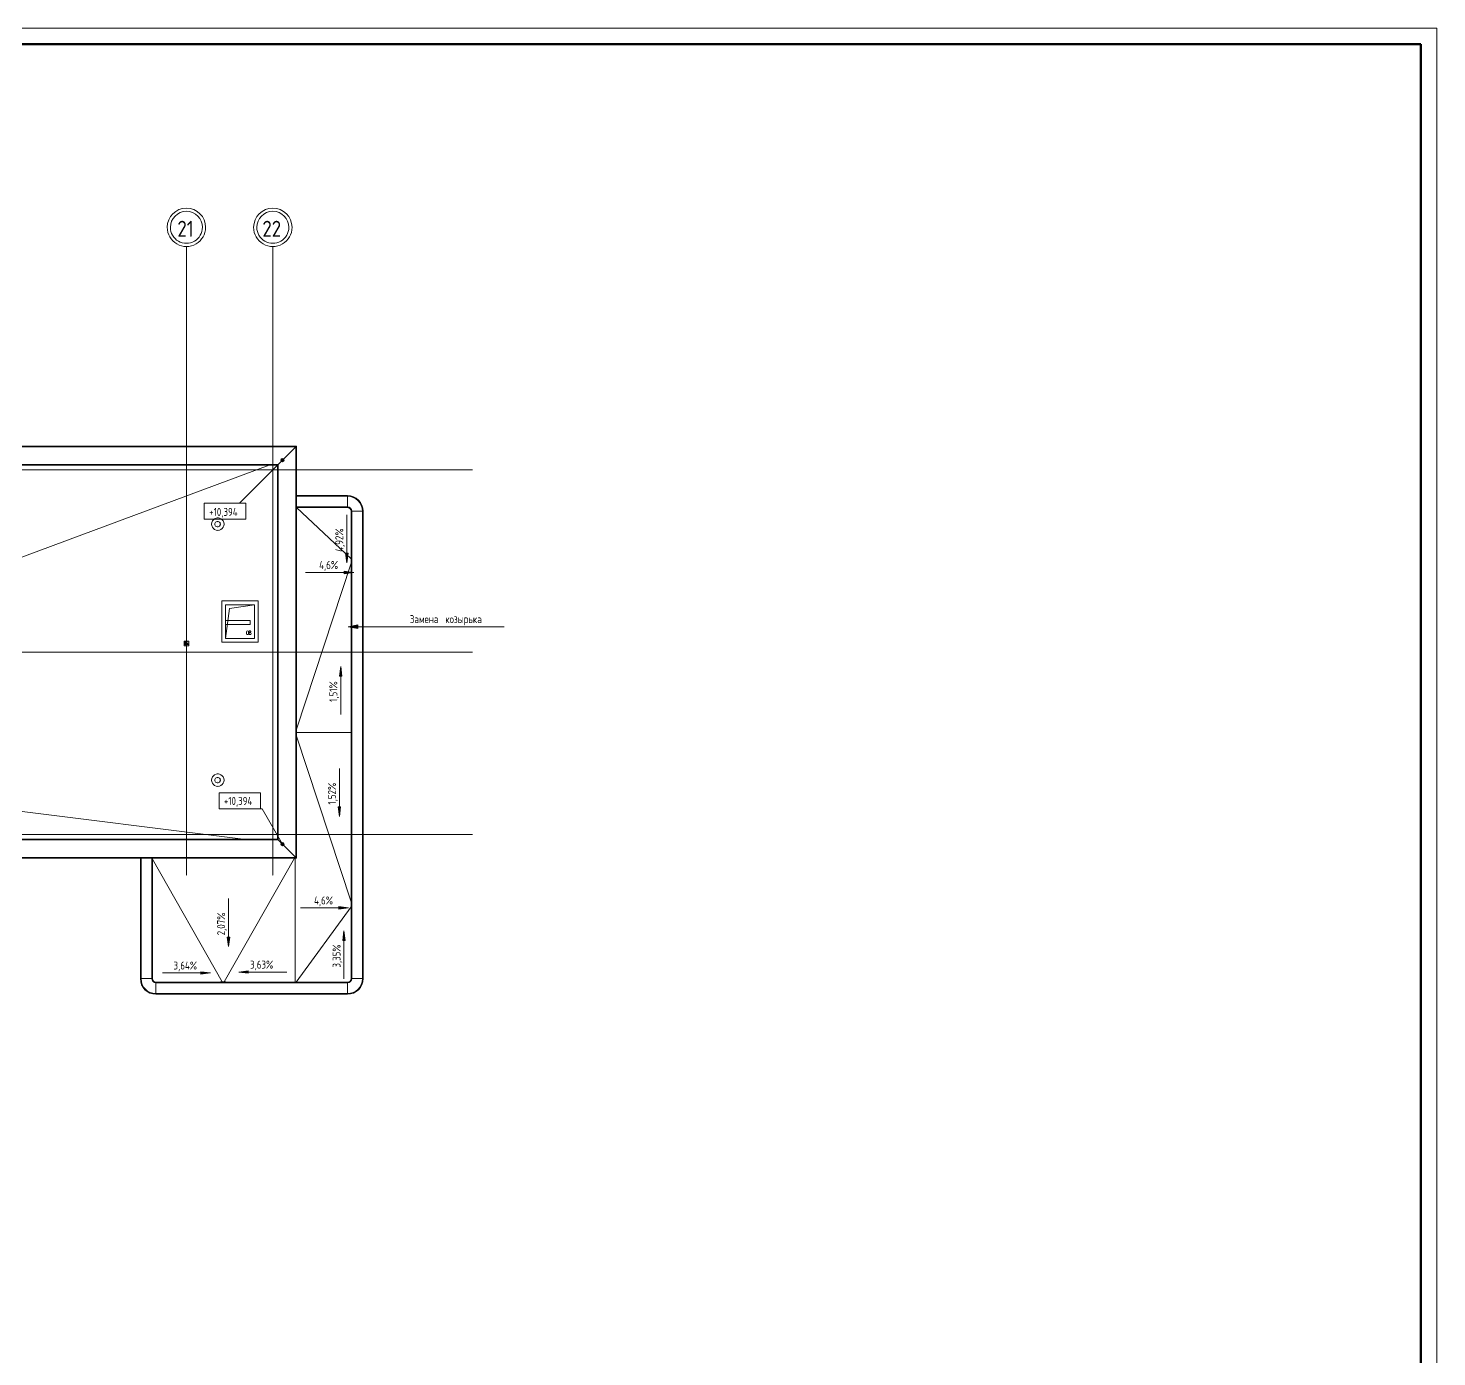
# Model space of a CAD drawing. Header units: millimetres. Extents: x -87434 to 499450, y -468665 to 122144.
# Drawn here: x 455449 to 499450, y 12792 to 54311 of the extents above; entities that cross this region are included whole.
import ezdxf

# ---------------------------------------------------------------- set-up
doc = ezdxf.new("R2010")
doc.units = ezdxf.units.MM
doc.linetypes.add('ADSK_Линия сетки', pattern=[25, 20, -2.5, 0, -2.5])
for name, color, linetype, lineweight in [('Высотные отметки', 252, 'Continuous', 9), ('Крыши', 252, 'Continuous', 9), ('Обобщенные модели', 252, 'Continuous', 18), ('Осветительные приборы', 252, 'Continuous', 18), ('Оси', 252, 'Continuous', 9), ('ОФ_рамка', 8, 'Continuous', 60), ('Поручни', 252, 'Continuous', 9), ('Специальное оборудование', 252, 'Continuous', 18), ('Типовые аннотации', 252, 'Continuous', 18), ('Тонкие линии', 252, 'Continuous', 18), ('Уклоны в точках', 252, 'Continuous', 9)]:
    doc.layers.add(name, color=color, linetype=linetype, lineweight=lineweight)
doc.layers.add('Стены', color=252, linetype='Continuous')
doc.styles.add('GOST Common_2', font='', dxfattribs={"width": 0.9, "height": 250})
doc.styles.add('GOST Common_3', font='', dxfattribs={"height": 3.5})
doc.styles.get('GOST Common_2').set_extended_font_data('GOST type B')
doc.styles.get('GOST Common_3').set_extended_font_data('GOST 2.304 type A')

# ---------------------------------------------------------------- blocks, each defined once
blk = doc.blocks.new('А0')
at = {"layer": 'ОФ_рамка', "color": 0, "linetype": 'Continuous', "lineweight": 5, "ltscale": 100}
for points in [[(341068, -309617), (222168, -309617)], [(341068, -393717), (341068, -309617)]]:
    blk.add_lwpolyline(points, dxfattribs=at)
at = {"layer": 'ОФ_рамка', "color": 0, "linetype": 'Continuous', "ltscale": 100}
for points in [[(340568, -310117), (224168, -310117)], [(340568, -393217), (340568, -310117)]]:
    blk.add_lwpolyline(points, dxfattribs=at)
blk = doc.blocks.new('Воронка - Тип-V5-Маркировочный план кровли')
at = {"layer": 'Обобщенные модели'}
for p, q in [((74, 85), (72, 84)), ((74, -85), (74, 85)), ((85, 85), (74, 85)), ((85, -85), (85, 85)), ((72, -84), (74, -85)), ((74, -85), (85, -85))]:
    blk.add_line(p, q, dxfattribs=at)
blk = doc.blocks.new('TN_Аэратор кровельный ТехноНИКОЛЬ ЭКО_Тип 2 - Аэратор кровельный ТехноНИКОЛЬ ЭКО 110x470мм-V20-Маркировочный план кровли')
at = {"layer": 'Специальное оборудование'}
for p, q in [((15548, 17255), (15548, 17255)), ((15543, 17145), (15541, 17145)), ((15541, 16975), (15543, 16975)), ((15544, 17110), (15543, 17110)), ((15543, 17010), (15544, 17010)), ((15548, 16865), (15548, 16865))]:
    blk.add_line(p, q, dxfattribs=at)
for centre, major_axis, start_param, end_param in [((15548, 17060), (0, 195), 4.712389, 7.853982), ((15548, 17060), (0, 195), 6.162355, 6.404016), ((15548, 17060), (0, 195), 1.570796, 4.712389), ((15541, 17060), (0, 85), 4.712389, 7.853982), ((15541, 17060), (0, 85), 1.570796, 4.712389), ((15548, 17060), (0, 195), 3.020762, 3.262423), ((15543, 17060), (0, 85), 4.712389, 6.457718), ((15543, 17060), (0, 85), 2.96706, 4.712389)]:
    blk.add_ellipse(centre, major_axis=major_axis, ratio=0.999886, start_param=start_param, end_param=end_param, dxfattribs=at)
blk = doc.blocks.new('Ограждение - Ограждение-5288430-Маркировочный план кровли')
at = {"layer": 'Поручни'}
for p, q in [((28002, 27498), (-27074, 27498)), ((27981, 27477), (-27053, 27477)), ((27981, 27477), (27431, 26927)), ((27431, 26927), (27981, 27477)), ((28002, 27498), (27981, 27477)), ((27981, 27477), (28002, 27498)), ((27981, 14643), (27981, 27477)), ((28002, 14622), (28002, 27498)), ((27431, 26927), (-26503, 26927)), ((27410, 26906), (-26482, 26906)), ((27431, 26927), (27410, 26906)), ((27410, 26906), (27431, 26927)), ((27410, 15214), (27410, 26906)), ((27431, 15193), (27431, 26927)), ((3660, 15214), (27410, 15214)), ((3681, 15193), (27431, 15193)), ((27431, 15193), (27410, 15214)), ((27410, 15214), (27431, 15193)), ((27981, 14643), (27431, 15193)), ((27431, 15193), (27981, 14643)), ((4231, 14643), (27981, 14643)), ((4252, 14622), (28002, 14622)), ((28002, 14622), (27981, 14643)), ((27981, 14643), (28002, 14622))]:
    blk.add_line(p, q, dxfattribs=at)
blk = doc.blocks.new('Ограждение - Ограждение-5321826-Маркировочный план кровли')
at = {"layer": 'Поручни'}
for p, q in [((28002, 25950), (29596, 25950)), ((28002, 25929), (29596, 25929)), ((28002, 25595), (29596, 25595)), ((28002, 25574), (29596, 25574)), ((29596, 25929), (29596, 25950)), ((29596, 25595), (29596, 25929)), ((29596, 25574), (29596, 25595)), ((29708, 25462), (29708, 10856)), ((29729, 25462), (29708, 25462)), ((29729, 25462), (29729, 10856)), ((30063, 25462), (29729, 25462)), ((30063, 25462), (30063, 10856)), ((30084, 25462), (30063, 25462)), ((30084, 25462), (30084, 10856)), ((23126, 10856), (23126, 14622)), ((23147, 10856), (23147, 14622)), ((23481, 10856), (23481, 14622)), ((23502, 10856), (23502, 14622)), ((23126, 10856), (23147, 10856)), ((23147, 10856), (23481, 10856)), ((23481, 10856), (23502, 10856)), ((29596, 10744), (23614, 10744)), ((23614, 10744), (23614, 10723)), ((29596, 10723), (23614, 10723)), ((23614, 10723), (23614, 10389)), ((29596, 10723), (29596, 10744)), ((29596, 10389), (29596, 10723)), ((29708, 10856), (29729, 10856)), ((29729, 10856), (30063, 10856)), ((30063, 10856), (30084, 10856)), ((23614, 10389), (23614, 10368)), ((29596, 10389), (23614, 10389)), ((29596, 10368), (23614, 10368)), ((29596, 10368), (29596, 10389))]:
    blk.add_line(p, q, dxfattribs=at)
for centre, radius, start, end in [((29596, 25462), 488, 360, 90), ((29596, 25462), 467, 360, 90), ((29596, 25462), 133, 0, 90), ((29596, 25462), 112, 0, 90), ((23614, 10856), 488, 180, 270), ((23614, 10856), 467, 180, 270), ((23614, 10856), 133, 180, 270), ((23614, 10856), 112, 180, 270), ((29596, 10856), 133, 270, 0), ((29596, 10856), 467, 270, 360), ((29596, 10856), 488, 270, 360), ((29596, 10856), 112, 270, 0)]:
    blk.add_arc(centre, radius, start, end, dxfattribs=at)
blk = doc.blocks.new('ADSK_Светильник линейный_Встраиваемый - 21_2_а БАП_Светодиодный светильник с БАП 35Вт65 4000 ЕМ2 GR _21_2_а БАП позиция_-5514771-Маркировочный план кровли')
at = {"layer": 'Осветительные приборы'}
for p, q in [((600, 63), (-167, 63)), ((600, -63), (600, 63)), ((-167, -63), (600, -63))]:
    blk.add_line(p, q, dxfattribs=at)
blk = doc.blocks.new('Ось сетки - Круг_Ø12 мм 2-461932-Маркировочный план кровли')
at = {"layer": 'Оси', "lineweight": 20}
for radius, start, end in [(6, 360, 180), (5, 360, 180), (6, 180, 360), (5, 180, 360)]:
    blk.add_arc((0, 0), radius, start, end, dxfattribs=at)
blk = doc.blocks.new('ADSK_Аннотация_Текст_сВыноской - Текст с выноской-1519771-Маркировочный план кровли')
at = {"layer": 'Типовые аннотации', "lineweight": 20}
blk.add_line((-17.5, 0), (17.5, 0), dxfattribs=at)
blk = doc.blocks.new('Высотные отметки - Рамка-12095-Маркировочный план кровли')
at = {"layer": 'Типовые аннотации', "lineweight": 20}
for p, q in [((-6.5, 0), (-6.5, 5)), ((-6.5, 5), (6.5, 5)), ((6.5, 5), (6.5, 0)), ((6.5, 0), (-6.5, 0))]:
    blk.add_line(p, q, dxfattribs=at)
blk = doc.blocks.new('Кровля_Живописная')
at = {"layer": 'Высотные отметки'}
h = blk.add_hatch(color=256, dxfattribs=at)
edge = h.paths.add_edge_path()
edge.add_arc((-7438, 48038), 50, 0, 360)
h = blk.add_hatch(color=256, dxfattribs=at)
edge = h.paths.add_edge_path()
edge.add_arc((-7438, 36038), 50, 0, 360)
at = {"layer": 'Типовые аннотации', "lineweight": 20}
blk.add_hatch(color=256, dxfattribs=at).paths.add_polyline_path([(-5382, 42833), (-5082, 42780), (-5082, 42886)])
at = {"layer": 'Уклоны в точках'}
for points in [[(-5430, 44829), (-5390, 45129), (-5469, 45129)], [(-5213, 44527), (-5513, 44567), (-5513, 44488)], [(-5617, 41586), (-5657, 41286), (-5578, 41286)], [(-5661, 36899), (-5621, 37199), (-5700, 37199)], [(-5372, 34045), (-5672, 34085), (-5672, 34006)], [(-9121, 32834), (-9081, 33134), (-9160, 33134)], [(-5516, 33325), (-5556, 33025), (-5477, 33025)], [(-9683, 32012), (-9983, 32052), (-9983, 31973)], [(-8804, 32041), (-8504, 32002), (-8504, 32081)]]:
    blk.add_hatch(color=256, dxfattribs=at).paths.add_polyline_path(points)
at = {"color": 251, "lineweight": 18, "true_color": 0x636466}
for p, q in [((-10513, 42233), (-10513, 42383)), ((-10513, 42383), (-10363, 42383)), ((-10484, 42347), (-10513, 42233)), ((-10363, 42383), (-10484, 42347)), ((-10451, 42329), (-10468, 42329)), ((-10468, 42329), (-10468, 42262)), ((-10449, 42299), (-10468, 42299)), ((-10468, 42262), (-10447, 42262)), ((-10438, 42310), (-10438, 42316)), ((-10432, 42277), (-10432, 42282)), ((-10379, 42329), (-10412, 42289)), ((-10412, 42262), (-10412, 42329)), ((-10379, 42262), (-10399, 42305)), ((-10363, 42383), (-10363, 42233)), ((-10363, 42233), (-10513, 42233))]:
    blk.add_line(p, q, dxfattribs=at)
for centre, radius, start, end in [((-10451, 42316), 13, 0, 90), ((-10449, 42310), 11.1, 270, 0), ((-10449, 42282), 16.7, 0, 90), ((-10447, 42277), 14.8, 270, 0)]:
    blk.add_arc(centre, radius, start, end, dxfattribs=at)
at = {"layer": 'Высотные отметки', "lineweight": 20}
for p, q in [((-7438, 48038), (-8783, 46694)), ((-8783, 46694), (-9229, 46694)), ((-8072, 37136), (-8769, 37136)), ((-7438, 36038), (-8072, 37136))]:
    blk.add_line(p, q, dxfattribs=at)
at = {"layer": 'Высотные отметки'}
for centre in [(-7438, 48038), (-7438, 36038)]:
    blk.add_circle(centre, 50, dxfattribs=at)
at = {"layer": 'Крыши'}
for p, q in [((-24861, 41567), (-7853, 47884)), ((-7853, 47884), (-7853, 47884)), ((-6998, 46552), (-6998, 46552)), ((-5294, 44958), (-6998, 46552)), ((-5294, 44815), (-7000, 39634)), ((-7000, 39525), (-5294, 39525)), ((-7000, 39415), (-7000, 39415)), ((-7000, 39415), (-5294, 34237)), ((-8667, 36192), (-27991, 38617)), ((-8667, 36192), (-8667, 36192)), ((-9317, 31736), (-11500, 35573)), ((-11500, 35573), (-9317, 31736)), ((-7057, 35600), (-9260, 31736)), ((-7036, 31722), (-7036, 35600)), ((-5294, 34075), (-7010, 31722)), ((-7010, 31722), (-5294, 34075))]:
    blk.add_line(p, q, dxfattribs=at)
at = {"layer": 'Оси', "linetype": 'ADSK_Линия сетки'}
for p, q in [((-10438, 54712), (-10438, 35053)), ((-7738, 54712), (-7738, 35053)), ((-1500, 47738), (-75410, 47738)), ((-1500, 42038), (-75410, 42038)), ((-1500, 36338), (-75410, 36338))]:
    blk.add_line(p, q, dxfattribs=at)
at = {"layer": 'Стены', "lineweight": 18}
for p, q in [((-9335, 43638), (-8195, 43638)), ((-9335, 42348), (-9335, 43638)), ((-8195, 43638), (-8195, 42348)), ((-8315, 43518), (-9215, 43518)), ((-9215, 43518), (-9215, 42468)), ((-8315, 42468), (-8315, 43518)), ((-8195, 42348), (-9335, 42348)), ((-9215, 42468), (-8315, 42468))]:
    blk.add_line(p, q, dxfattribs=at)
at = {"layer": 'Типовые аннотации', "lineweight": 20}
for p, q in [((-5082, 42886), (-5382, 42833)), ((-5382, 42833), (-5082, 42780)), ((-5382, 42833), (-4011, 42833)), ((-5082, 42780), (-5082, 42886))]:
    blk.add_line(p, q, dxfattribs=at)
at = {"layer": 'Тонкие линии'}
for p, q in [((-9215, 42468), (-9215, 43518)), ((-9215, 43518), (-8315, 43518)), ((-9215, 42468), (-9090, 43405)), ((-8315, 43518), (-9090, 43405)), ((-8315, 43518), (-8315, 42468)), ((-8449, 42704), (-8479, 42704)), ((-8479, 42704), (-8479, 42584)), ((-8315, 42468), (-9215, 42468)), ((-8557, 42612), (-8557, 42675)), ((-8499, 42612), (-8499, 42675)), ((-8446, 42650), (-8479, 42650)), ((-8479, 42584), (-8442, 42584)), ((-8426, 42670), (-8426, 42680)), ((-8416, 42610), (-8416, 42620))]:
    blk.add_line(p, q, dxfattribs=at)
for centre, radius, start, end in [((-8528, 42675), 28.7, 0, 180), ((-8449, 42680), 23.3, 0, 90), ((-8528, 42612), 28.7, 180, 0), ((-8446, 42670), 20, 270, 0), ((-8446, 42620), 30, 0, 90), ((-8442, 42610), 26.7, 270, 0)]:
    blk.add_arc(centre, radius, start, end, dxfattribs=at)
at = {"layer": 'Уклоны в точках', "lineweight": 20}
for p, q in [((-5430, 46329), (-5430, 44829)), ((-6713, 44527), (-5213, 44527)), ((-5617, 40086), (-5617, 41586)), ((-5661, 38399), (-5661, 36899)), ((-9121, 34334), (-9121, 32834)), ((-6872, 34045), (-5372, 34045)), ((-5516, 31825), (-5516, 33325)), ((-11183, 32012), (-9683, 32012)), ((-7304, 32041), (-8804, 32041))]:
    blk.add_line(p, q, dxfattribs=at)
at = {"layer": 'Уклоны в точках'}
for p, q in [((-5390, 45129), (-5469, 45129)), ((-5469, 45129), (-5430, 44829)), ((-5430, 44829), (-5390, 45129)), ((-5213, 44527), (-5513, 44567)), ((-5513, 44567), (-5513, 44488)), ((-5513, 44488), (-5213, 44527)), ((-5617, 41586), (-5657, 41286)), ((-5578, 41286), (-5617, 41586)), ((-5657, 41286), (-5578, 41286)), ((-5621, 37199), (-5700, 37199)), ((-5700, 37199), (-5661, 36899)), ((-5661, 36899), (-5621, 37199)), ((-5372, 34045), (-5672, 34085)), ((-5672, 34085), (-5672, 34006)), ((-5672, 34006), (-5372, 34045)), ((-9081, 33134), (-9160, 33134)), ((-9160, 33134), (-9121, 32834)), ((-9121, 32834), (-9081, 33134)), ((-5516, 33325), (-5556, 33025)), ((-5556, 33025), (-5477, 33025)), ((-5477, 33025), (-5516, 33325)), ((-9683, 32012), (-9983, 32052)), ((-9983, 32052), (-9983, 31973)), ((-9983, 31973), (-9683, 32012)), ((-8504, 32081), (-8804, 32041)), ((-8804, 32041), (-8504, 32002)), ((-8504, 32002), (-8504, 32081))]:
    blk.add_line(p, q, dxfattribs=at)
at = {"layer": 'Высотные отметки', "lineweight": 20, "extrusion": (0, 0, -1), "xscale": 99.99999999999993, "yscale": 99.99999999999993, "zscale": 99.99999999999993, "rotation": 180}
blk.add_blockref('Высотные отметки - Рамка-12095-Маркировочный план кровли', (9229, 46694), dxfattribs=at)
at = {"layer": 'Высотные отметки', "lineweight": 20, "xscale": 99.99999999999993, "yscale": 99.99999999999993, "zscale": 99.99999999999993}
blk.add_blockref('Высотные отметки - Рамка-12095-Маркировочный план кровли', (-8769, 37136), dxfattribs=at)
at = {"layer": 'Обобщенные модели', "rotation": 90.00000000000007}
blk.add_blockref('Воронка - Тип-V5-Маркировочный план кровли', (-9288, 31651), dxfattribs=at)
at = {"layer": 'Осветительные приборы'}
blk.add_blockref('ADSK_Светильник линейный_Встраиваемый - 21_2_а БАП_Светодиодный светильник с БАП 35Вт65 4000 ЕМ2 GR _21_2_а БАП позиция_-5514771-Маркировочный план кровли', (-9048, 42960), dxfattribs=at)
at = {"layer": 'Оси', "lineweight": 20, "xscale": 99.99999999999993, "yscale": 99.99999999999993, "zscale": 99.99999999999993, "rotation": 180}
for p in [(-10438, 55312), (-7738, 55312)]:
    blk.add_blockref('Ось сетки - Круг_Ø12 мм 2-461932-Маркировочный план кровли', p, dxfattribs=at)
at = {"layer": 'Поручни'}
for name in ['Ограждение - Ограждение-5288430-Маркировочный план кровли', 'Ограждение - Ограждение-5321826-Маркировочный план кровли']:
    blk.add_blockref(name, (-35002, 20978), dxfattribs=at)
at = {"layer": 'Специальное оборудование'}
for p in [(-25006, 28978), (-25006, 20978)]:
    blk.add_blockref('TN_Аэратор кровельный ТехноНИКОЛЬ ЭКО_Тип 2 - Аэратор кровельный ТехноНИКОЛЬ ЭКО 110x470мм-V20-Маркировочный план кровли', p, dxfattribs=at)
at = {"layer": 'Типовые аннотации', "lineweight": 20, "xscale": 100, "yscale": 100, "zscale": 100}
blk.add_blockref('ADSK_Аннотация_Текст_сВыноской - Текст с выноской-1519771-Маркировочный план кровли', (-2261, 42833), dxfattribs=at)
at = {"layer": 'Высотные отметки', "lineweight": 20, "char_height": 250, "width": 1191.74, "attachment_point": 1, "line_spacing_factor": 1.022761, "style": 'GOST Common_3'}
for insert in [(-9726, 46544), (-9266, 37512)]:
    blk.add_mtext('+10,394', dxfattribs=dict(at, insert=insert))
at = {"layer": 'Оси', "char_height": 500, "attachment_point": 1, "style": 'GOST Common_2'}
for s, insert, width in [('21', (-10720, 55517), 671.01), ('22', (-8065, 55517), 779.24)]:
    blk.add_mtext(s, dxfattribs=dict(at, insert=insert, width=width))
at = {"layer": 'Типовые аннотации', "lineweight": 9, "char_height": 250, "attachment_point": 1, "style": 'GOST Common_3'}
for s, insert, width in [('Замена', (-3458, 43195), 1248.23), ('козырька', (-2351, 43195), 1587.34)]:
    blk.add_mtext(s, dxfattribs=dict(at, insert=insert, width=width))
at = {"layer": 'Уклоны в точках', "lineweight": 20, "char_height": 250, "attachment_point": 1, "rotation": 90, "line_spacing_factor": 1.022761, "style": 'GOST Common_3'}
for s, insert, width in [('4,92%', (-5787, 45172), 977.53), ('1,51%', (-5974, 40483), 847.8), ('1,52%', (-6017, 37275), 899.09), ('2,07%', (-9478, 33188), 950.38), ('3,35%', (-5873, 32179), 950.38)]:
    blk.add_mtext(s, dxfattribs=dict(at, insert=insert, width=width))
at = {"layer": 'Уклоны в точках', "lineweight": 20, "char_height": 250, "attachment_point": 1, "line_spacing_factor": 1.022761, "style": 'GOST Common_3'}
for s, insert, width in [('4,6%', (-6292, 44884), 790.47), ('4,6%', (-6451, 34402), 790.47), ('3,64%', (-10840, 32369), 977.53), ('3,63%', (-8450, 32398), 950.38)]:
    blk.add_mtext(s, dxfattribs=dict(at, insert=insert, width=width))

msp = doc.modelspace()

# ---------------------------------------------------------------- block references
at = {"color": 0}
msp.add_blockref('Кровля_Живописная', (470829.95926, -7224.74798), dxfattribs=at)
at = {"layer": 'ОФ_рамка', "color": 0, "lineweight": -2}
msp.add_blockref('А0', (158382.17989, 363927.60181), dxfattribs=at)

doc.saveas('drawing.dxf')
